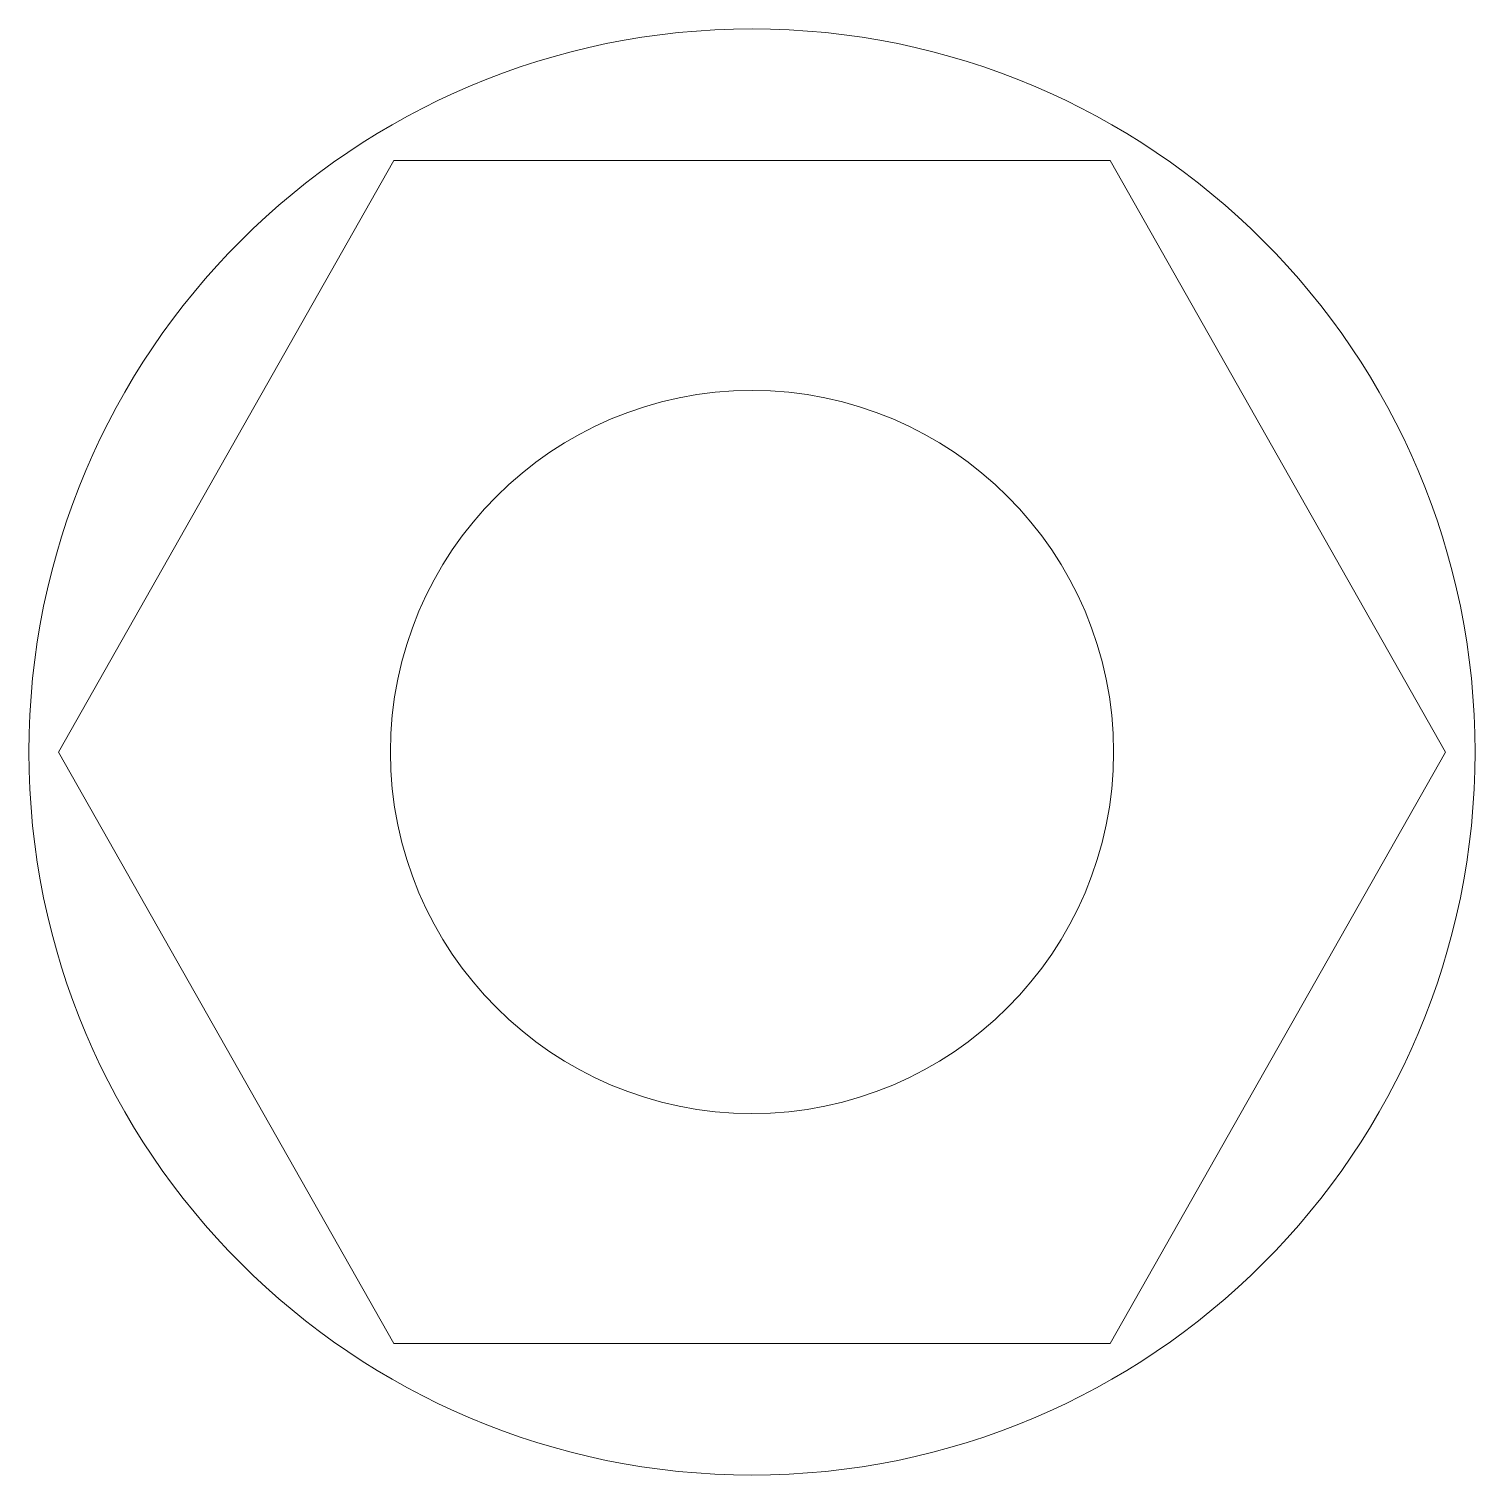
# Model space of a CAD drawing. Header units: metres. Extents: x -22 to 22, y -22 to 22.
import ezdxf

# ---------------------------------------------------------------- set-up
doc = ezdxf.new("R2010")
doc.units = ezdxf.units.M
doc.layers.add('A-DETL-GENF', color=92, linetype='Continuous', lineweight=18)

# ---------------------------------------------------------------- blocks, each defined once
blk = doc.blocks.new('28 bout met ring boven 2d - M22 met ring-3581032-00_0 Basismaterialen')
at = {"layer": 'A-DETL-GENF', "lineweight": 5}
for p, q in [((-10.9, 18), (-21.1, 0)), ((10.9, 18), (-10.9, 18)), ((10.9, 18), (21.1, 0)), ((10.9, -18), (21.1, 0)), ((-21.1, 0), (-10.9, -18)), ((-10.9, -18), (10.9, -18))]:
    blk.add_line(p, q, dxfattribs=at)
for radius in [22, 11]:
    blk.add_circle((0, 0), radius, dxfattribs=at)

msp = doc.modelspace()

# ---------------------------------------------------------------- block references
msp.add_blockref('28 bout met ring boven 2d - M22 met ring-3581032-00_0 Basismaterialen', (0, 0))

doc.saveas('drawing.dxf')
